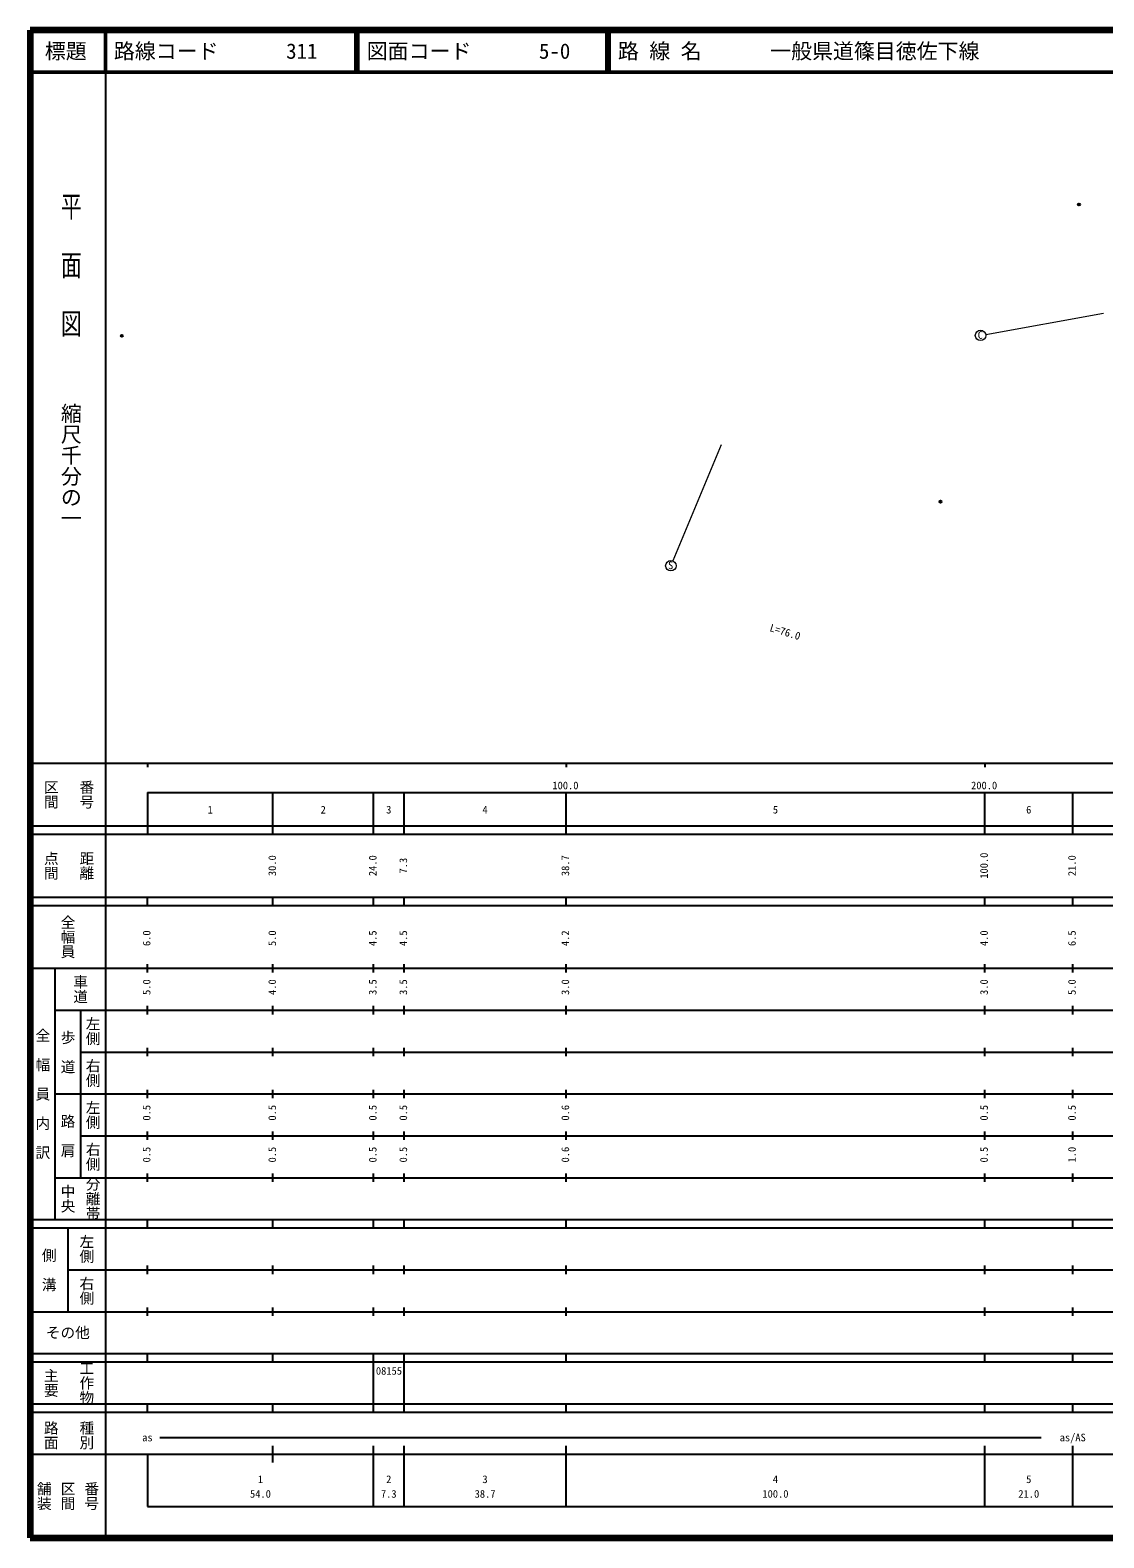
# Model space of a CAD drawing. Units: millimetres on the paper, with parts at other scales. Extents: x 40 to 680, y 20 to 380.
# Drawn here: x 40 to 296.4, y 20 to 380 of the extents above; entities that cross this region are included whole.
import ezdxf
from ezdxf.enums import TextEntityAlignment as Align

# ---------------------------------------------------------------- set-up
doc = ezdxf.new("R2010")
doc.units = ezdxf.units.MM
doc.header["$PDMODE"] = 32
doc.header["$PDSIZE"] = 0.5
for name, color, linetype, lineweight in [('M-BGD', 7, 'Continuous', 13), ('M-TTL', 2, 'Continuous', 140), ('M-TTL-BAND', 7, 'Continuous', 25), ('M-TTL-LINE', 7, 'Continuous', 50)]:
    doc.layers.add(name, color=color, linetype=linetype, lineweight=lineweight)
for name, color, linetype in [('M-OTRS', 6, 'Continuous'), ('M-STR-HTXT', 7, 'Continuous'), ('M-TTL-TXT', 7, 'Continuous')]:
    doc.layers.add(name, color=color, linetype=linetype)
doc.styles.add('@ＭＳ ゴシック', font='')
doc.styles.add('ＭＳ ゴシック', font='')
doc.styles.get('@ＭＳ ゴシック').set_extended_font_data('@MS Gothic')
doc.styles.get('ＭＳ ゴシック').set_extended_font_data('MS Gothic')

msp = doc.modelspace()

# ---------------------------------------------------------------- linework, layer by layer
at = {"layer": 'M-BGD'}
for p, q in [((296.373, 312.368), (268.235, 307.217)), ((205.055, 280.959), (193.466, 253.291))]:
    msp.add_line(p, q, dxfattribs=at)
for centre in [(266.989, 307.117), (193.026, 252.121)]:
    msp.add_circle(centre, 1.25, dxfattribs=at)
at = {"layer": 'M-OTRS'}
for p in [(290.498, 338.369), (61.904, 307.005), (257.429, 267.42)]:
    msp.add_point(p, dxfattribs=at)
at = {"layer": 'M-TTL'}
for p, q in [((40, 380), (40, 20)), ((680, 380), (40, 380)), ((40, 20), (680, 20))]:
    msp.add_line(p, q, dxfattribs=at)
at = {"layer": 'M-TTL-BAND'}
for p, q in [((58, 370), (58, 20)), ((40, 205), (579, 205)), ((68, 205), (68, 204)), ((168, 205), (168, 204)), ((268, 205), (268, 204)), ((68, 198), (579, 198)), ((68, 198), (68, 188)), ((98, 188), (98, 198)), ((122, 188), (122, 198)), ((129.3, 188), (129.3, 198)), ((168, 188), (168, 198)), ((268, 188), (268, 198)), ((289, 188), (289, 198)), ((40, 190), (579, 190)), ((40, 188), (579, 188)), ((40, 173), (579, 173)), ((68, 171), (68, 173)), ((98, 171), (98, 173)), ((122, 171), (122, 173)), ((129.3, 171), (129.3, 173)), ((168, 171), (168, 173)), ((268, 171), (268, 173)), ((289, 171), (289, 173)), ((40, 171), (579, 171)), ((40, 156), (579, 156)), ((46, 96), (46, 156)), ((68, 155), (68, 157)), ((98, 155), (98, 157)), ((122, 155), (122, 157)), ((129.3, 155), (129.3, 157)), ((168, 155), (168, 157)), ((268, 155), (268, 157)), ((289, 155), (289, 157)), ((46, 146), (579, 146)), ((52, 146), (52, 106)), ((68, 145), (68, 147)), ((98, 145), (98, 147)), ((122, 145), (122, 147)), ((129.3, 145), (129.3, 147)), ((168, 145), (168, 147)), ((268, 145), (268, 147)), ((289, 145), (289, 147)), ((68, 135), (68, 137)), ((98, 135), (98, 137)), ((122, 135), (122, 137)), ((129.3, 135), (129.3, 137)), ((168, 135), (168, 137)), ((268, 135), (268, 137)), ((289, 135), (289, 137)), ((52, 136), (579, 136)), ((46, 126), (579, 126)), ((68, 125), (68, 127)), ((98, 125), (98, 127)), ((122, 125), (122, 127)), ((129.3, 125), (129.3, 127)), ((168, 125), (168, 127)), ((268, 125), (268, 127)), ((289, 125), (289, 127)), ((52, 116), (579, 116)), ((68, 115), (68, 117)), ((98, 115), (98, 117)), ((122, 115), (122, 117)), ((129.3, 115), (129.3, 117)), ((168, 115), (168, 117)), ((268, 115), (268, 117)), ((289, 115), (289, 117)), ((46, 106), (579, 106)), ((68, 105), (68, 107)), ((98, 105), (98, 107)), ((122, 105), (122, 107)), ((129.3, 105), (129.3, 107)), ((168, 105), (168, 107)), ((268, 105), (268, 107)), ((289, 105), (289, 107)), ((40, 96), (579, 96)), ((40, 94), (579, 94)), ((49, 94), (49, 74)), ((68, 94), (68, 96)), ((98, 94), (98, 96)), ((122, 94), (122, 96)), ((129.3, 94), (129.3, 96)), ((168, 94), (168, 96)), ((268, 94), (268, 96)), ((289, 94), (289, 96)), ((49, 84), (579, 84)), ((68, 83), (68, 85)), ((98, 83), (98, 85)), ((122, 83), (122, 85)), ((129.3, 83), (129.3, 85)), ((168, 83), (168, 85)), ((268, 83), (268, 85)), ((289, 83), (289, 85)), ((40, 74), (579, 74)), ((68, 73), (68, 75)), ((98, 73), (98, 75)), ((122, 73), (122, 75)), ((129.3, 73), (129.3, 75)), ((168, 73), (168, 75)), ((268, 73), (268, 75)), ((289, 73), (289, 75)), ((40, 64), (579, 64)), ((40, 62), (579, 62)), ((68, 62), (68, 64)), ((98, 62), (98, 64)), ((122, 62), (122, 64)), ((122, 52), (122, 62)), ((129.3, 62), (129.3, 64)), ((129.3, 52), (129.3, 62)), ((168, 62), (168, 64)), ((268, 62), (268, 64)), ((289, 62), (289, 64)), ((40, 52), (579, 52)), ((68, 50), (68, 52)), ((98, 50), (98, 52)), ((122, 50), (122, 52)), ((129.3, 50), (129.3, 52)), ((168, 50), (168, 52)), ((268, 50), (268, 52)), ((289, 50), (289, 52)), ((40, 50), (579, 50)), ((71, 44), (281.5, 44)), ((40, 40), (579, 40)), ((68, 40), (68, 27.5)), ((98, 38), (98, 42)), ((122, 27.5), (122, 42)), ((129.3, 27.5), (129.3, 42)), ((168, 27.5), (168, 42)), ((268, 27.5), (268, 42)), ((289, 27.5), (289, 42)), ((68, 27.5), (579, 27.5))]:
    msp.add_line(p, q, dxfattribs=at)
at = {"layer": 'M-TTL-LINE'}
for p, q in [((58, 380), (58, 370)), ((117.75, 380), (117.75, 370)), ((118.25, 380), (118.25, 370)), ((177.75, 380), (177.75, 370)), ((178.25, 380), (178.25, 370)), ((40, 370), (680, 370))]:
    msp.add_line(p, q, dxfattribs=at)

# ---------------------------------------------------------------- texts
at = {"layer": 'M-BGD', "style": 'ＭＳ ゴシック'}
for s, p in [('C', (266.31, 305.743)), ('S', (192.348, 250.747))]:
    msp.add_text(s, height=1.833, dxfattribs=at).set_placement(p, align=Align.BOTTOM_LEFT)
at = {"layer": 'M-STR-HTXT', "style": 'ＭＳ ゴシック'}
msp.add_text('L=76.0', height=1.833, rotation=343.009, dxfattribs=at).set_placement((216.32, 236.009), align=Align.BOTTOM_LEFT)
at = {"layer": 'M-TTL-BAND', "style": '@ＭＳ ゴシック', "width": 1.4}
msp.add_text('平  面  図', height=3.666, rotation=270, dxfattribs=at).set_placement((49.777, 306.475), align=Align.MIDDLE_RIGHT)
at = {"layer": 'M-TTL-BAND', "style": '@ＭＳ ゴシック'}
msp.add_text('縮尺千分の一', height=3.666, rotation=270, dxfattribs=at).set_placement((49.777, 261.03), align=Align.MIDDLE_RIGHT)
for s, p in [('区間', (45, 197.5)), ('番号', (53.5, 197.5)), ('点間', (45, 180.5)), ('距離', (53.5, 180.5)), ('全幅員', (49, 163.5)), ('車道', (52, 151)), ('左側', (55, 141)), ('全\u3000幅\u3000員\u3000内\u3000訳', (43, 126)), ('歩\u3000道', (49, 136)), ('右側', (55, 131)), ('左側', (55, 121)), ('路\u3000肩', (49, 116)), ('右側', (55, 111)), ('分離帯', (55, 101)), ('中央', (49, 101)), ('左側', (53.5, 89)), ('側\u3000溝', (44.5, 84)), ('右側', (53.5, 79)), ('工作物', (53.5, 57)), ('主要', (45, 57)), ('路面', (45, 44.5)), ('種別', (53.5, 44.5)), ('舗装', (43.333, 30)), ('区間', (49, 30)), ('番号', (54.667, 30))]:
    msp.add_text(s, height=2.566, rotation=270, dxfattribs=at).set_placement(p, align=Align.MIDDLE_CENTER)
at = {"layer": 'M-TTL-BAND', "style": 'ＭＳ ゴシック'}
for s, p in [('100.0', (167.844, 198.195)), ('200.0', (267.844, 198.195)), ('1', (83, 192.405)), ('2', (110, 192.405)), ('3', (125.65, 192.405)), ('4', (148.65, 192.405)), ('5', (218, 192.405)), ('6', (278.5, 192.405)), ('as', (68, 42.5)), ('as/AS', (289, 42.5)), ('1', (95, 32.523)), ('2', (125.65, 32.523)), ('3', (148.65, 32.523)), ('4', (218, 32.523)), ('5', (278.5, 32.523)), ('54.0', (95, 29.033)), ('7.3', (125.65, 29.033)), ('38.7', (148.65, 29.033)), ('100.0', (218, 29.033)), ('21.0', (278.5, 29.033))]:
    msp.add_text(s, height=1.833, dxfattribs=at).set_placement(p, align=Align.BOTTOM_CENTER)
for s, p in [('30.0', (99.277, 180.5)), ('24.0', (123.277, 180.5)), ('7.3', (130.577, 180.5)), ('38.7', (169.277, 180.5)), ('100.0', (269.277, 180.5)), ('21.0', (290.277, 180.5)), ('6.0', (69.277, 163.174)), ('5.0', (99.277, 163.174)), ('4.5', (123.277, 163.174)), ('4.5', (130.577, 163.174)), ('4.2', (169.277, 163.174)), ('4.0', (269.277, 163.174)), ('6.5', (290.277, 163.174)), ('5.0', (69.277, 151.5)), ('4.0', (99.277, 151.5)), ('3.5', (123.277, 151.5)), ('3.5', (130.577, 151.5)), ('3.0', (169.277, 151.5)), ('3.0', (269.277, 151.5)), ('5.0', (290.277, 151.5)), ('0.5', (69.277, 121.5)), ('0.5', (99.277, 121.5)), ('0.5', (123.277, 121.5)), ('0.5', (130.577, 121.5)), ('0.6', (169.277, 121.5)), ('0.5', (269.277, 121.5)), ('0.5', (290.277, 121.5)), ('0.5', (69.277, 111.5)), ('0.5', (99.277, 111.5)), ('0.5', (123.277, 111.5)), ('0.5', (130.577, 111.5)), ('0.6', (169.277, 111.5)), ('0.5', (269.277, 111.5)), ('1.0', (290.277, 111.5))]:
    msp.add_text(s, height=1.833, rotation=90, dxfattribs=at).set_placement(p, align=Align.BOTTOM_CENTER)
msp.add_text('その他', height=2.566, dxfattribs=at).set_placement((49, 69), align=Align.MIDDLE_CENTER)
msp.add_text('08155', height=1.833, dxfattribs=at).set_placement((122.579, 58.405), align=Align.BOTTOM_LEFT)
at = {"layer": 'M-TTL-TXT', "style": 'ＭＳ ゴシック'}
msp.add_text('標題', height=3.666, dxfattribs=at).set_placement((48.5, 375), align=Align.MIDDLE_CENTER)
for s, p in [('路線コード', (60, 375)), ('311', (101.142, 375)), ('図面コード', (120.38, 375)), ('5-0', (161.521, 375)), ('路 線 名', (180.38, 375)), ('一般県道篠目徳佐下線', (216.734, 375))]:
    msp.add_text(s, height=3.666, dxfattribs=at).set_placement(p, align=Align.MIDDLE_LEFT)

doc.saveas('drawing.dxf')
